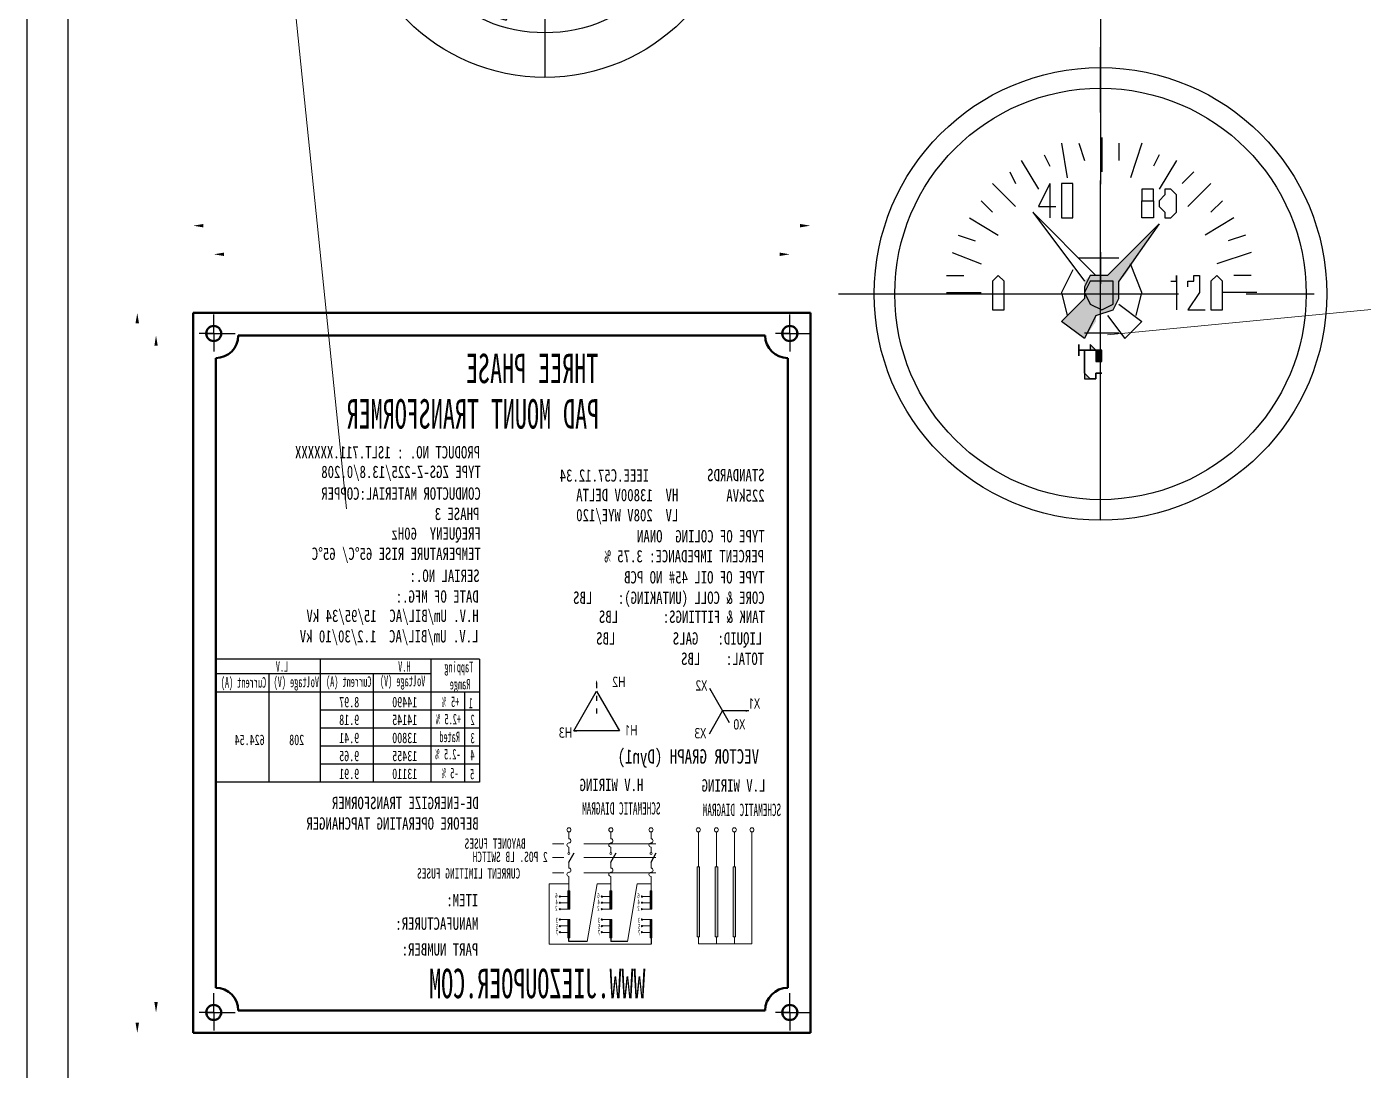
# Model space of a CAD drawing. Header units: millimetres. Extents: x 70841 to 133731, y -170061 to -164340.
# Drawn here: x 91343.1 to 91667.9, y -166064.6 to -165811 of the extents above; entities that cross this region are included whole.
import ezdxf
from ezdxf.enums import TextEntityAlignment as Align

# ---------------------------------------------------------------- set-up
doc = ezdxf.new("R2010")
doc.units = ezdxf.units.MM
doc.header["$LTSCALE"] = 13
for name, pattern in [('2 虚线', [5.75, 4.5, -1.25]), ('ACAD_ISO03W100', [1.18, 0.47, -0.71]), ('ACAD_ISO04W100', [30, 24, -3, 0, -3]), ('CENTER', [50.8, 31.75, -6.35, 6.35, -6.35]), ('CENTERX2', [101.6, 63.5, -12.7, 12.7, -12.7]), ('HIDDEN', [9.525, 6.35, -3.175])]:
    doc.linetypes.add(name, pattern=pattern)
doc.layers.get('0').update_dxf_attribs({"color": 1, "linetype": 'CENTER'})
for name, color, linetype in [('1', 4, 'Continuous'), ('2', 3, 'Continuous'), ('2细线层', 4, 'Continuous'), ('4', 2, 'HIDDEN'), ('HYJ1', 6, 'ACAD_ISO04W100'), ('HYJ3', 4, 'Continuous'), ('粗实线', 4, 'Continuous')]:
    doc.layers.add(name, color=color, linetype=linetype)
for name, color, linetype, lineweight in [('2-0.13', 3, 'Continuous', 13), ('标注、文本', 3, 'Continuous', 25), ('铁心', 3, 'Continuous', 0)]:
    doc.layers.add(name, color=color, linetype=linetype, lineweight=lineweight)
doc.styles.add('11', font='')
doc.styles.add('Note Text (ANSI)', font='arial.ttf')
doc.styles.get("Standard").update_dxf_attribs({"font": 'gbenor.shx', "bigfont": 'gbcbig.shx'})
doc.styles.add('宋体', font='', dxfattribs={"width": 0.6})
doc.styles.get('11').set_extended_font_data('FangSong_GB2312')
doc.styles.get('宋体').set_extended_font_data('Microsoft YaHei')
doc.dimstyles.new('1$0', dxfattribs={"dimtxt": 3.5, "dimasz": 2.5, "dimexe": 1.5, "dimexo": 0, "dimgap": 0.5, "dimtad": 1, "dimtoh": 1, "dimdec": 1, "dimtxsty": 'Standard', "dimcen": 2.5, "dimclrd": 3, "dimclre": 3, "dimclrt": 3, "dimadec": 1, "dimazin": 0, "dimtfac": 1, "dimtdec": 1, "dimtmove": 0, "dimatfit": 2, "dimfxl": 1.5, "dimarcsym": 0})

# ---------------------------------------------------------------- blocks, each defined once
blk = doc.blocks.new('fgffg')
blk.add_hatch(color=256).paths.add_polyline_path([(26283.31, -83546.9, -0.054749), (26292.71, -83543.48), (26285.61, -83523.98, 0.757864), (26285.61, -83651.96), (26292.71, -83632.46, -0.054749), (26283.31, -83629.04), (26277.93, -83643.83, -0.201943), (26245.7, -83608.66), (26260.9, -83604.58, -0.054749), (26258.31, -83594.93), (26243.11, -83599, -0.342707), (26277.93, -83532.12)])
for p, q in [((26292.71, -83543.48), (26285.61, -83523.98)), ((26283.31, -83546.9), (26277.93, -83532.12)), ((26258.31, -83594.93), (26243.11, -83599)), ((26260.9, -83604.58), (26245.7, -83608.66)), ((26283.31, -83629.04), (26277.93, -83643.83)), ((26292.71, -83632.46), (26285.61, -83651.96))]:
    blk.add_line(p, q)
for radius, start, end in [(66.46, 105.68564, 254.31436), (61.46, 114.66607, 190.33393), (45.8, 103.73251, 116.26749), (45.8, 188.73251, 201.26749), (61.46, 199.66607, 245.33393), (45.8, 243.73251, 256.26749)]:
    blk.add_arc((26303.58, -83587.97), radius, start, end)
blk = doc.blocks.new('A$C6F763E90')
at = {"layer": '1', "color": 1, "linetype": 'CENTERX2', "lineweight": -3, "ltscale": 0.1}
for p, q in [((90.55, 181.1), (90.55, 0)), ((48.82, 132.28), (60.44, 120.66)), ((132.28, 132.28), (120.66, 120.66)), ((0, 90.55), (181.1, 90.55)), ((48.82, 48.82), (60.44, 60.44)), ((132.28, 48.82), (120.66, 60.44))]:
    blk.add_line(p, q, dxfattribs=at)
blk.add_circle((90.55, 90.55), 50.8, dxfattribs=at)
at = {"layer": '2细线层'}
for centre, radius in [((90.55, 90.55), 90.55), ((90.55, 90.55), 69.85), ((54.63, 126.47), 6.5), ((126.47, 126.47), 6.5), ((90.55, 90.55), 21.1), ((54.63, 54.63), 6.5), ((126.47, 54.63), 6.5)]:
    blk.add_circle(centre, radius, dxfattribs=at)
blk.add_blockref('fgffg', (-26213.03, 83678.52), dxfattribs=at)
at = {"layer": '2细线层', "style": 'Note Text (ANSI)'}
for s, p in [('MAX', (64.32, 121.01)), ('+20%%DC', (46.49, 67.91)), ('MIN', (70.94, 50.41))]:
    blk.add_text(s, height=10, dxfattribs=at).set_placement(p)
blk = doc.blocks.new('*D1624')
at = {"layer": '2', "color": 3, "lineweight": -2, "transparency": 16777216}
for p, q in [((93109.46, -168716.53), (93120.11, -168716.53)), ((93118.61, -168878.54), (93118.61, -168719.03)), ((93107.76, -168881.04), (93120.11, -168881.04))]:
    blk.add_line(p, q, dxfattribs=at)
at = {"layer": '2', "color": 3, "transparency": 16777216}
for points in [[(93118.19, -168719.03), (93119.02, -168719.03), (93118.61, -168716.53)], [(93118.19, -168878.54), (93119.02, -168878.54), (93118.61, -168881.04)]]:
    blk.add_solid(points, dxfattribs=at)
at = {"layer": 'Defpoints', "color": 0, "transparency": 16777216}
for p in [(93109.46, -168716.53), (93118.61, -168716.53), (93107.76, -168881.04)]:
    blk.add_point(p, dxfattribs=at)
at = {"layer": '2', "color": 3, "transparency": 16777216, "insert": (93116.36, -168798.78), "char_height": 3.5, "attachment_point": 5, "rotation": 90}
blk.add_mtext('160', dxfattribs=at)
blk = doc.blocks.new('*D1625')
at = {"layer": '2', "color": 3, "lineweight": -2, "transparency": 16777216}
for p, q in [((93109.59, -168711.04), (93124.67, -168711.04)), ((93123.17, -168713.54), (93123.17, -168883.54)), ((93109.59, -168886.04), (93124.67, -168886.04))]:
    blk.add_line(p, q, dxfattribs=at)
at = {"layer": '2', "color": 3, "transparency": 16777216}
for points in [[(93122.75, -168713.54), (93123.59, -168713.54), (93123.17, -168711.04)], [(93122.75, -168883.54), (93123.59, -168883.54), (93123.17, -168886.04)]]:
    blk.add_solid(points, dxfattribs=at)
at = {"layer": 'Defpoints', "color": 0, "transparency": 16777216}
for p in [(93109.59, -168711.04), (93109.59, -168886.04), (93123.17, -168886.04)]:
    blk.add_point(p, dxfattribs=at)
at = {"layer": '2', "color": 3, "transparency": 16777216, "insert": (93120.92, -168798.54), "char_height": 3.5, "attachment_point": 5, "rotation": 90}
blk.add_mtext('175', dxfattribs=at)
blk = doc.blocks.new('*D1626')
at = {"layer": '2', "color": 3, "lineweight": -2, "transparency": 16777216}
for p, q in [((92964.59, -168711.4), (92964.59, -168695.29)), ((92967.09, -168696.79), (93102.09, -168696.79)), ((93104.59, -168711.4), (93104.59, -168695.29))]:
    blk.add_line(p, q, dxfattribs=at)
at = {"layer": '2', "color": 3, "transparency": 16777216}
for points in [[(92967.09, -168696.38), (92967.09, -168697.21), (92964.59, -168696.79)], [(93102.09, -168696.38), (93102.09, -168697.21), (93104.59, -168696.79)]]:
    blk.add_solid(points, dxfattribs=at)
at = {"layer": 'Defpoints', "color": 0, "transparency": 16777216}
for p in [(93104.59, -168696.79), (92964.59, -168711.4), (93104.59, -168711.4)]:
    blk.add_point(p, dxfattribs=at)
at = {"layer": '2', "color": 3, "transparency": 16777216, "insert": (93034.59, -168694.54), "char_height": 3.5, "attachment_point": 5}
blk.add_mtext('140', dxfattribs=at)
blk = doc.blocks.new('*D1627')
at = {"layer": '2', "color": 3, "lineweight": -2, "transparency": 16777216}
for p, q in [((92959.6, -168711.04), (92959.6, -168688.34)), ((93109.59, -168711.04), (93109.59, -168688.34)), ((92962.1, -168689.84), (93107.09, -168689.84))]:
    blk.add_line(p, q, dxfattribs=at)
at = {"layer": '2', "color": 3, "transparency": 16777216}
for points in [[(92962.1, -168689.42), (92962.1, -168690.25), (92959.6, -168689.84)], [(93107.09, -168689.42), (93107.09, -168690.25), (93109.59, -168689.84)]]:
    blk.add_solid(points, dxfattribs=at)
at = {"layer": 'Defpoints', "color": 0, "transparency": 16777216}
for p in [(93109.59, -168689.84), (92959.6, -168711.04), (93109.59, -168711.04)]:
    blk.add_point(p, dxfattribs=at)
at = {"layer": '2', "color": 3, "transparency": 16777216, "insert": (93034.59, -168687.59), "char_height": 3.5, "attachment_point": 5}
blk.add_mtext('150', dxfattribs=at)
blk = doc.blocks.new('12566545')
at = {"layer": '铁心'}
h = blk.add_hatch(color=256, dxfattribs=at)
h.dxf.hatch_style = 1
h.paths.add_polyline_path([(92977.75, -168845.65), (92978.37, -168845.65), (92978.37, -168862.64), (92977.75, -168862.64)])
h = blk.add_hatch(color=256, dxfattribs=at)
h.dxf.hatch_style = 1
h.paths.add_polyline_path([(92982.11, -168845.65), (92982.73, -168845.65), (92982.73, -168862.64), (92982.11, -168862.64)])
h = blk.add_hatch(color=256, dxfattribs=at)
h.dxf.hatch_style = 1
h.paths.add_polyline_path([(92986.5, -168845.65), (92987.12, -168845.65), (92987.12, -168862.64), (92986.5, -168862.64)])
h = blk.add_hatch(color=256, dxfattribs=at)
h.dxf.hatch_style = 1
h.paths.add_polyline_path([(92998.55, -168851.51), (92998.08, -168851.51), (92998.55, -168855.98)])
h.paths.add_polyline_path([(92998.08, -168851.51), (92998.55, -168855.98), (92998.08, -168855.98)])
h = blk.add_hatch(color=256, dxfattribs=at)
h.dxf.hatch_style = 1
h.paths.add_polyline_path([(92998.43, -168851.51), (92998.19, -168851.51), (92998.43, -168855.98)])
h.paths.add_polyline_path([(92998.19, -168851.51), (92998.43, -168855.98), (92998.19, -168855.98)])
h = blk.add_hatch(color=256, dxfattribs=at)
h.dxf.hatch_style = 1
h.paths.add_polyline_path([(93008.31, -168851.51), (93007.83, -168851.51), (93008.31, -168855.98)])
h.paths.add_polyline_path([(93007.83, -168851.51), (93008.31, -168855.98), (93007.83, -168855.98)])
h = blk.add_hatch(color=256, dxfattribs=at)
h.dxf.hatch_style = 1
h.paths.add_polyline_path([(93008.19, -168851.51), (93007.95, -168851.51), (93008.19, -168855.98)])
h.paths.add_polyline_path([(93007.95, -168851.51), (93008.19, -168855.98), (93007.95, -168855.98)])
h = blk.add_hatch(color=256, dxfattribs=at)
h.dxf.hatch_style = 1
h.paths.add_polyline_path([(93018.51, -168851.51), (93018.03, -168851.51), (93018.51, -168855.98)])
h.paths.add_polyline_path([(93018.03, -168851.51), (93018.51, -168855.98), (93018.03, -168855.98)])
h = blk.add_hatch(color=256, dxfattribs=at)
h.dxf.hatch_style = 1
h.paths.add_polyline_path([(93018.39, -168851.51), (93018.15, -168851.51), (93018.39, -168855.98)])
h.paths.add_polyline_path([(93018.15, -168851.51), (93018.39, -168855.98), (93018.15, -168855.98)])
h = blk.add_hatch(color=256, dxfattribs=at)
h.dxf.hatch_style = 1
h.paths.add_polyline_path([(92998.55, -168858.47), (92998.08, -168858.47), (92998.55, -168862.93)])
h.paths.add_polyline_path([(92998.08, -168858.47), (92998.55, -168862.93), (92998.08, -168862.93)])
h = blk.add_hatch(color=256, dxfattribs=at)
h.dxf.hatch_style = 1
h.paths.add_polyline_path([(92998.43, -168858.47), (92998.19, -168858.47), (92998.43, -168862.93)])
h.paths.add_polyline_path([(92998.19, -168858.47), (92998.43, -168862.93), (92998.19, -168862.93)])
h = blk.add_hatch(color=256, dxfattribs=at)
h.dxf.hatch_style = 1
h.paths.add_polyline_path([(93008.31, -168858.47), (93007.83, -168858.47), (93008.31, -168862.93)])
h.paths.add_polyline_path([(93007.83, -168858.47), (93008.31, -168862.93), (93007.83, -168862.93)])
h = blk.add_hatch(color=256, dxfattribs=at)
h.dxf.hatch_style = 1
h.paths.add_polyline_path([(93008.19, -168858.47), (93007.95, -168858.47), (93008.19, -168862.93)])
h.paths.add_polyline_path([(93007.95, -168858.47), (93008.19, -168862.93), (93007.95, -168862.93)])
h = blk.add_hatch(color=256, dxfattribs=at)
h.dxf.hatch_style = 1
h.paths.add_polyline_path([(93018.51, -168858.47), (93018.03, -168858.47), (93018.51, -168862.93)])
h.paths.add_polyline_path([(93018.03, -168858.47), (93018.51, -168862.93), (93018.03, -168862.93)])
h = blk.add_hatch(color=256, dxfattribs=at)
h.dxf.hatch_style = 1
h.paths.add_polyline_path([(93018.39, -168858.47), (93018.15, -168858.47), (93018.39, -168862.93)])
h.paths.add_polyline_path([(93018.15, -168858.47), (93018.39, -168862.93), (93018.15, -168862.93)])
at = {"layer": '2'}
for points in [[(92984.14, -168802.21), (92979.33, -168810.56)], [(92974.51, -168807.78), (92980.93, -168807.78)], [(92984.14, -168813.34), (92980.93, -168807.78)]]:
    blk.add_lwpolyline(points, dxfattribs=at)
for points in [[(92984.14, -168802.21, 0, 0.385, 0), (92983.76, -168802.88, 0.385, 0.385, 0)], [(93011.54, -168800.26, 0, 0.385, 0), (93011.54, -168801.03, 0.385, 0.385, 0)], [(93011.54, -168803, 0, 0.385, 0), (93011.93, -168803.66, 0.385, 0.385, 0)], [(92974.51, -168807.78, 0, 0.385, 0), (92975.28, -168807.78, 0.385, 0.385, 0)], [(93005.98, -168812.63, 0, 0.385, 0), (93006.37, -168811.96, 0.385, 0.385, 0)], [(92984.14, -168813.34, 0, 0.385, 0), (92983.76, -168812.67, 0.385, 0.385, 0)]]:
    blk.add_lwpolyline(points, format="xyseb", dxfattribs=at)
at = {"layer": '2', "linetype": 'ACAD_ISO03W100', "ltscale": 0.2}
blk.add_lwpolyline([(93011.54, -168801.03), (93011.54, -168809.42)], dxfattribs=at)
at = {"layer": '2'}
blk.add_lwpolyline([(93011.54, -168803), (93005.98, -168812.63), (93017.1, -168812.63)], close=True, dxfattribs=at)
at = {"layer": '2', "linetype": 'Continuous'}
blk.add_lwpolyline([(93017.1, -168812.63), (93016.33, -168812.63)], dxfattribs=at)
at = {"layer": '2-0.13'}
for p, q in [((93080.41, -168798.73), (93093.03, -168798.73)), ((92973.8, -168837.16), (92973.8, -168864.34)), ((92973.8, -168864.34), (92986.81, -168864.34))]:
    blk.add_line(p, q, dxfattribs=at)
for centre, radius in [((92973.8, -168836.66), 0.499), ((92978.06, -168836.66), 0.499), ((92982.42, -168836.66), 0.499), ((92986.81, -168836.66), 0.499), ((92998.31, -168836.66), 0.499), ((93008.07, -168836.66), 0.499), ((93018.27, -168836.66), 0.499), ((92998.31, -168842.39), 0.249), ((93008.07, -168842.39), 0.249), ((93018.27, -168842.39), 0.249)]:
    blk.add_circle(centre, radius, dxfattribs=at)
for centre, start, end in [((92998.31, -168839.34), 90, 270), ((92998.31, -168840.34), 270, 90), ((93008.07, -168839.34), 90, 270), ((93008.07, -168840.34), 270, 90), ((93018.27, -168839.34), 90, 270), ((93018.27, -168840.34), 270, 90), ((92998.31, -168846.48), 90, 270), ((92998.31, -168847.48), 270, 90), ((93008.07, -168846.48), 90, 270), ((93008.07, -168847.48), 270, 90), ((93018.27, -168846.48), 90, 270), ((93018.27, -168847.48), 270, 90)]:
    blk.add_arc(centre, 0.499, start, end, dxfattribs=at)
at = {"layer": 'HYJ1', "color": 1, "linetype": 'CENTERX2'}
for p, q in [((92964.59, -168716.04), (92964.59, -168711.4)), ((93104.59, -168716.04), (93104.59, -168711.4)), ((92964.59, -168716.04), (92959.35, -168716.04)), ((92966.42, -168716.04), (92964.59, -168716.04)), ((92964.59, -168716.04), (92968.09, -168716.04)), ((92964.59, -168716.04), (92964.59, -168720.44)), ((92964.59, -168716.04), (92964.59, -168717.87)), ((93104.59, -168716.04), (93099.35, -168716.04)), ((93106.42, -168716.04), (93104.59, -168716.04)), ((93104.59, -168716.04), (93108.09, -168716.04)), ((93104.59, -168716.04), (93104.59, -168720.44)), ((93104.59, -168716.04), (93104.59, -168717.87)), ((92964.59, -168881.04), (92964.59, -168876.4)), ((93104.59, -168881.04), (93104.59, -168876.4)), ((92964.59, -168881.04), (92959.35, -168881.04)), ((92966.42, -168881.04), (92964.59, -168881.04)), ((92964.59, -168881.04), (92968.09, -168881.04)), ((92964.59, -168881.04), (92964.59, -168885.44)), ((92964.59, -168881.04), (92964.59, -168882.87)), ((93104.59, -168881.04), (93099.35, -168881.04)), ((93106.42, -168881.04), (93104.59, -168881.04)), ((93104.59, -168881.04), (93108.09, -168881.04)), ((93104.59, -168881.04), (93104.59, -168885.44)), ((93104.59, -168881.04), (93104.59, -168882.87))]:
    blk.add_line(p, q, dxfattribs=at)
at = {"layer": 'HYJ3', "linetype": 'ByBlock', "lineweight": 50}
for p, q in [((93109.59, -168711.04), (92959.6, -168711.04)), ((92959.6, -168711.04), (92959.6, -168886.04)), ((93109.59, -168886.04), (93109.59, -168711.04)), ((93098.62, -168716.53), (92970.57, -168716.53)), ((92965.08, -168722.02), (92965.08, -168875.07)), ((93104.1, -168875.07), (93104.1, -168722.02)), ((92970.57, -168880.55), (93098.62, -168880.55)), ((93109.59, -168886.04), (92959.6, -168886.04))]:
    blk.add_line(p, q, dxfattribs=at)
for centre in [(92964.59, -168716.04), (93104.59, -168716.04), (92964.59, -168881.04), (93104.59, -168881.04)]:
    blk.add_circle(centre, 1.83, dxfattribs=at)
for centre, start, end in [((92965.08, -168716.53), 270, 0), ((93104.1, -168716.53), 180, 270), ((92965.08, -168880.55), 0, 90), ((93104.1, -168880.55), 90, 180)]:
    blk.add_arc(centre, 5.49, start, end, dxfattribs=at)
at = {"layer": '标注、文本', "color": 0}
for p, q in [((93040.02, -168795.22), (93040.02, -168825.11)), ((93040.02, -168795.22), (93040.02, -168825.11)), ((93040.02, -168795.22), (93104.1, -168795.22)), ((93051.81, -168795.22), (93051.81, -168825.11)), ((93078.69, -168795.22), (93078.69, -168825.11)), ((93104.1, -168795.22), (93104.1, -168829.49)), ((93051.81, -168798.73), (93075.42, -168798.73)), ((93065.86, -168798.73), (93065.86, -168825.11)), ((93069.81, -168798.73), (93104.1, -168798.73)), ((93091.18, -168798.73), (93091.18, -168825.11)), ((93040.02, -168803.21), (93104.1, -168803.21)), ((93043.64, -168803.21), (93043.64, -168825.11)), ((93040.02, -168807.59), (93078.69, -168807.59)), ((93040.02, -168811.97), (93078.69, -168811.97)), ((93040.02, -168816.35), (93078.69, -168816.35)), ((93040.02, -168820.73), (93078.69, -168820.73)), ((93040.02, -168825.11), (93104.1, -168825.11))]:
    blk.add_line(p, q, dxfattribs=at)
at = {"layer": '标注、文本', "color": 2, "linetype": '2 虚线', "lineweight": 9, "ltscale": 0.3}
for p, q in [((92997.12, -168840.1), (93022.25, -168840.1)), ((92997.12, -168843.39), (93022.25, -168843.39)), ((92997.12, -168847.14), (93022.25, -168847.14))]:
    blk.add_line(p, q, dxfattribs=at)
at = {"layer": '标注、文本'}
for p, q in [((92998.31, -168844.56), (92997.06, -168842.28)), ((93008.07, -168844.56), (93006.81, -168842.28)), ((93018.27, -168844.56), (93017.02, -168842.28)), ((92998.31, -168862.93), (92998.31, -168864.47)), ((93004.07, -168863.8), (93008.07, -168863.8)), ((93008.07, -168862.95), (93008.07, -168863.8)), ((93013.83, -168863.8), (93018.27, -168863.8)), ((93018.27, -168863.8), (93018.27, -168862.93))]:
    blk.add_line(p, q, dxfattribs=at)
at = {"layer": '铁心'}
for p, q in [((92978.06, -168837.16), (92978.06, -168845.65)), ((92982.42, -168837.16), (92982.42, -168845.65)), ((92986.81, -168837.16), (92986.81, -168845.65)), ((93001.65, -168849.81), (92998.31, -168849.81)), ((93004.07, -168863.8), (93001.65, -168849.81)), ((93011.41, -168849.81), (93008.06, -168849.81)), ((93013.83, -168863.8), (93011.41, -168849.81)), ((93018.27, -168849.81), (93023.07, -168849.81)), ((93023.07, -168849.81), (93023.07, -168864.47)), ((92978.06, -168864.34), (92978.06, -168862.64)), ((92982.42, -168864.34), (92982.42, -168862.64)), ((92986.81, -168864.34), (92986.81, -168862.64)), ((93008.07, -168863.8), (93004.07, -168863.8)), ((93018.27, -168863.8), (93013.83, -168863.8))]:
    blk.add_line(p, q, dxfattribs=at)
for points in [[(92998.31, -168838.85), (92998.31, -168837.16)], [(93008.07, -168838.85), (93008.07, -168837.16)], [(93018.27, -168838.85), (93018.27, -168837.16)], [(92998.31, -168842.14), (92998.31, -168840.84)], [(93008.07, -168842.14), (93008.07, -168840.84)], [(93018.27, -168842.14), (93018.27, -168840.84)], [(92998.31, -168845.98), (92998.31, -168844.56)], [(93008.07, -168845.98), (93008.07, -168844.56)], [(93018.27, -168845.98), (93018.27, -168844.56)], [(92998.31, -168851.51), (92998.31, -168847.98)], [(93008.07, -168851.51), (93008.07, -168847.98)], [(93018.27, -168851.51), (93018.27, -168847.98)], [(92998.55, -168851.51), (92998.08, -168851.51), (92998.55, -168855.98), (92998.55, -168851.51)], [(92998.43, -168851.51), (92998.19, -168851.51), (92998.43, -168855.98), (92998.43, -168851.51)], [(92998.31, -168851.51), (92998.31, -168855.98)], [(92998.31, -168852.87), (93000.35, -168852.87)], [(92998.31, -168854.41), (93000.35, -168854.41)], [(93008.31, -168851.51), (93007.83, -168851.51), (93008.31, -168855.98), (93008.31, -168851.51)], [(93008.19, -168851.51), (93007.95, -168851.51), (93008.19, -168855.98), (93008.19, -168851.51)], [(93008.07, -168851.51), (93008.07, -168855.98)], [(93008.07, -168852.87), (93010.11, -168852.87)], [(93008.07, -168854.41), (93010.11, -168854.41)], [(93018.51, -168851.51), (93018.03, -168851.51), (93018.51, -168855.98), (93018.51, -168851.51)], [(93018.39, -168851.51), (93018.15, -168851.51), (93018.39, -168855.98), (93018.39, -168851.51)], [(93018.27, -168851.51), (93018.27, -168855.98)], [(93018.27, -168852.87), (93020.34, -168852.87)], [(93018.27, -168854.41), (93020.34, -168854.41)], [(92998.31, -168855.98), (93000.35, -168855.98)], [(93008.07, -168855.98), (93010.11, -168855.98)], [(93018.27, -168855.98), (93020.34, -168855.98)], [(92998.55, -168858.47), (92998.08, -168858.47), (92998.55, -168862.93), (92998.55, -168858.47)], [(92998.43, -168858.47), (92998.19, -168858.47), (92998.43, -168862.93), (92998.43, -168858.47)], [(92998.31, -168862.93), (92998.31, -168858.47)], [(92998.31, -168858.47), (93000.35, -168858.47)], [(92998.31, -168860.03), (93000.35, -168860.03)], [(93008.31, -168858.47), (93007.83, -168858.47), (93008.31, -168862.93), (93008.31, -168858.47)], [(93008.19, -168858.47), (93007.95, -168858.47), (93008.19, -168862.93), (93008.19, -168858.47)], [(93008.07, -168862.93), (93008.07, -168858.47)], [(93008.07, -168858.47), (93010.11, -168858.47)], [(93008.07, -168860.03), (93010.11, -168860.03)], [(93018.51, -168858.47), (93018.03, -168858.47), (93018.51, -168862.93), (93018.51, -168858.47)], [(93018.39, -168858.47), (93018.15, -168858.47), (93018.39, -168862.93), (93018.39, -168858.47)], [(93018.27, -168862.93), (93018.27, -168858.47)], [(93018.27, -168858.47), (93020.34, -168858.47)], [(93018.27, -168860.03), (93020.34, -168860.03)], [(92998.31, -168861.58), (93000.35, -168861.58)], [(93008.07, -168861.58), (93010.11, -168861.58)], [(93018.27, -168861.58), (93020.34, -168861.58)], [(93023.07, -168864.47), (93023.07, -168864.47), (92998.31, -168864.47)]]:
    blk.add_lwpolyline(points, dxfattribs=at)
for points in [[(92978.37, -168862.64), (92977.75, -168862.64), (92977.75, -168845.65), (92978.37, -168845.65)], [(92982.73, -168862.64), (92982.11, -168862.64), (92982.11, -168845.65), (92982.73, -168845.65)], [(92987.12, -168862.64), (92986.5, -168862.64), (92986.5, -168845.65), (92987.12, -168845.65)], [(92998.08, -168851.51), (92998.55, -168855.98), (92998.08, -168855.98), (92998.08, -168851.51)], [(92998.19, -168851.51), (92998.43, -168855.98), (92998.19, -168855.98), (92998.19, -168851.51)], [(93007.83, -168851.51), (93008.31, -168855.98), (93007.83, -168855.98), (93007.83, -168851.51)], [(93007.95, -168851.51), (93008.19, -168855.98), (93007.95, -168855.98), (93007.95, -168851.51)], [(93018.03, -168851.51), (93018.51, -168855.98), (93018.03, -168855.98), (93018.03, -168851.51)], [(93018.15, -168851.51), (93018.39, -168855.98), (93018.15, -168855.98), (93018.15, -168851.51)], [(92998.08, -168858.47), (92998.55, -168862.93), (92998.08, -168862.93), (92998.08, -168858.47)], [(92998.19, -168858.47), (92998.43, -168862.93), (92998.19, -168862.93), (92998.19, -168858.47)], [(93007.83, -168858.47), (93008.31, -168862.93), (93007.83, -168862.93), (93007.83, -168858.47)], [(93007.95, -168858.47), (93008.19, -168862.93), (93007.95, -168862.93), (93007.95, -168858.47)], [(93018.03, -168858.47), (93018.51, -168862.93), (93018.03, -168862.93), (93018.03, -168858.47)], [(93018.15, -168858.47), (93018.39, -168862.93), (93018.15, -168862.93), (93018.15, -168858.47)]]:
    blk.add_lwpolyline(points, close=True, dxfattribs=at)
for centre in [(93000.51, -168852.88), (93000.51, -168854.37), (93010.24, -168852.88), (93010.24, -168854.37), (93020.47, -168852.88), (93020.47, -168854.37), (93000.51, -168855.94), (93010.24, -168855.94), (93020.47, -168855.94), (93000.51, -168858.48), (93000.51, -168860.05), (93010.24, -168858.48), (93010.24, -168860.05), (93020.47, -168858.48), (93020.47, -168860.05), (93000.51, -168861.54), (93010.24, -168861.54), (93020.47, -168861.54)]:
    blk.add_circle(centre, 0.154, dxfattribs=at)
at = {"layer": '2', "style": '宋体', "width": 0.76}
for s, p in [('X2', (92984.66, -168802.83)), ('H2', (93004.48, -168801.96)), ('X1', (92971.83, -168807.19)), ('X0', (92975.43, -168812.28)), ('X3', (92984.91, -168814.43)), ('H1', (93001.55, -168813.72)), ('H3', (93017.47, -168814.28))]:
    blk.add_text(s, height=2.5, dxfattribs=at).set_placement(p)
at = {"layer": '2-0.13', "style": '11'}
for s, height, width, p in [('PRODUCT NO. : 1SLT.711.XXXXXX', 3, 0.76, (93039.86, -168746.4)), ('STANDARDS', 3, 0.76, (92970.7, -168751.94)), ('IEEE.C57.12.34', 3, 0.76, (92998.8, -168752.03)), ('TYPE ZGS-Z-225/13.8/0.208', 3, 0.76, (93039.68, -168751.15)), ('CONDUCTOR MATERIAL:COPPER', 3, 0.76, (93039.68, -168756.44)), ('225kVA', 3, 0.76, (92970.71, -168756.9)), ('HV  13800V DELTA', 3, 0.76, (92991.69, -168756.79)), ('LV  208V WYE/120', 3, 0.76, (92991.69, -168761.67)), ('PHASE 3', 3, 0.76, (93040.04, -168761.37)), ('FREQUENY  60Hz', 3, 0.76, (93039.68, -168766.15)), ('TYPE OF COLING  ONAN', 3, 0.76, (92970.7, -168766.81)), ('PERCENT IMPEDANCE: 3.75 %%%', 3, 0.76, (92970.86, -168771.65)), ('TEMPERATURE RISE 65°C/ 65°C', 3, 0.76, (93039.68, -168771.06)), ('TYPE OF OIL 45# NO PCB', 3, 0.76, (92970.73, -168776.79)), ('SERIAL NO.:', 3, 0.76, (93039.93, -168776.41)), ('CORE & COLL (UNTAKING):    LBS', 3, 0.76, (92970.7, -168781.75)), ('DATE OF MFG.:', 3, 0.76, (93040.19, -168781.45)), ('H.V. Um/BIL/AC  15/95/34 kV', 3, 0.76, (93040.18, -168786.14)), ('TANK & FITTINGS:       LBS', 3, 0.76, (92970.63, -168786.37)), ('LIQUID:   GALS         LBS', 3, 0.76, (92971.3, -168791.65)), ('L.V. Um/BIL/AC  1.2/30/10 kV', 3, 0.76, (93040.25, -168791.12)), ('TOTAL:    LBS', 3, 0.76, (92970.82, -168796.59)), ('Tapping ', 2.556, 0.55, (93041.5, -168798.35)), ('H.V', 2.556, 0.55, (93056.76, -168798.24)), ('L.V', 2.556, 0.55, (93086.49, -168798.24)), ('Voltage (V)', 2.5558, 0.55, (93053.16, -168801.76)), ('Current (A)', 2.5558, 0.55, (93066.26, -168801.91)), ('Voltage (V)', 2.5558, 0.55, (93079, -168801.99)), ('Range', 2.556, 0.55, (93042.21, -168802.53)), ('Current (A)', 2.5558, 0.55, (93091.83, -168802.11)), ('1      ', 2.556, 0.55, (93041.6, -168807.1)), ('+5', 2.556, 0.55, (93044.9, -168806.81)), ('%', 2.56, 0.55, (93048.17, -168806.81)), ('14490', 2.556, 0.7, (93055.13, -168806.89)), ('8.97', 2.556, 0.7, (93069.23, -168806.89)), ('2   ', 2.556, 0.55, (93041.18, -168811.18)), ('+2.5', 2.556, 0.55, (93044.49, -168811.02)), ('%', 2.56, 0.55, (93049.59, -168811.02)), ('14145', 2.556, 0.7, (93055.13, -168811.19)), ('9.18', 2.556, 0.7, (93069.23, -168811.19)), ('3', 2.56, 0.55, (93041.17, -168815.63)), ('Rated', 2.556, 0.55, (93044.73, -168815.34)), ('13800', 2.556, 0.7, (93055.13, -168815.59)), ('9.41', 2.556, 0.7, (93069.23, -168815.59)), ('208', 2.556, 0.7, (93082.6, -168816.06)), ('624.54', 2.556, 0.7, (93092.21, -168816.06)), ('VECTOR GRAPH (Dyn1)', 3.5, 0.76, (92972.05, -168820.57)), ('4', 2.56, 0.55, (93041.18, -168819.75)), ('-2.5', 2.556, 0.55, (93044.6, -168819.54)), ('%', 2.56, 0.55, (93049.74, -168819.54)), ('13455', 2.556, 0.7, (93055.13, -168819.97)), ('9.65', 2.556, 0.7, (93069.23, -168819.97)), ('5', 2.56, 0.55, (93041.28, -168824.39)), ('-5', 2.556, 0.55, (93045.11, -168824.12)), ('%', 2.56, 0.55, (93048.17, -168824.12)), ('13110', 2.556, 0.7, (93055.13, -168824.32)), ('9.91', 2.556, 0.7, (93069.23, -168824.32)), ('L.V WIRING ', 3, 0.76, (92970.51, -168827.37)), ('H.V WIRING ', 3, 0.76, (93000.17, -168827.24)), ('SCHEMATIC DIAGRAM ', 3, 0.55, (92966.68, -168833.31)), ('SCHEMATIC DIAGRAM ', 3, 0.55, (92995.99, -168832.95)), ('DE-ENERGIZE TRANSFORMER', 3, 0.76, (93040.19, -168831.64)), ('BEFORE OPERATING TAPCHANGER', 3, 0.76, (93040.19, -168836.62)), ('2 POS. LB SWITCH', 2.5, 0.67, (93023.44, -168844.48)), ('ITEM:', 3, 0.76, (93040.3, -168855.22)), ('MANUFACTURER:', 3, 0.76, (93040.3, -168860.96)), ('PART NUMBER:', 3, 0.76, (93040.3, -168867.21))]:
    blk.add_text(s, height=height, dxfattribs=dict(at, width=width)).set_placement(p)
at = {"layer": '2-0.13', "style": '11', "width": 0.67}
for s, p in [('BAYONET FUSES', (93043.61, -168841.26)), ('CURRENT LIMITING FUSES', (93055.16, -168848.5))]:
    blk.add_text(s, height=2.5, dxfattribs=at).set_placement(p, align=Align.RIGHT)
at = {"layer": '4', "color": 4, "style": '11', "width": 0.6}
for s, p in [('THREE PHASE ', (93011.14, -168728.11)), (' PAD MOUNT TRANSFORMER', (93008.01, -168739.15)), ('WWW.JIEZOUPOER.COM', (92999.66, -168877.58))]:
    blk.add_text(s, height=7.1563, dxfattribs=at).set_placement(p)
at = {"layer": '铁心', "style": '11', "width": 0.55}
for s, p in [('4', (93001.03, -168854.86)), ('6', (93001.08, -168853.28)), ('4', (93010.76, -168854.86)), ('6', (93010.81, -168853.28)), ('4', (93020.99, -168854.86)), ('6', (93021.04, -168853.28)), ('2', (93001.09, -168856.35)), ('2', (93010.83, -168856.35)), ('2', (93021.05, -168856.35)), ('5', (93000.91, -168860.84)), ('3', (93000.96, -168859.26)), ('5', (93010.64, -168860.84)), ('3', (93010.69, -168859.26)), ('5', (93020.87, -168860.84)), ('3', (93020.92, -168859.26)), ('7', (93000.93, -168862.32)), ('7', (93010.67, -168862.32)), ('7', (93020.89, -168862.32))]:
    blk.add_text(s, height=1.25, dxfattribs=at).set_placement(p)
at = {"layer": '2'}
for base, p1, p2, picture, middle in [((93109.59, -168689.84), (92959.6, -168711.04), (93109.59, -168711.04), '*D1627', (93034.59, -168687.59)), ((93104.59, -168696.79), (92964.59, -168711.4), (93104.59, -168711.4), '*D1626', (93034.59, -168694.54))]:
    dim = blk.add_linear_dim(base=base, p1=p1, p2=p2, dimstyle='1$0', dxfattribs=at)
    dim.commit()
    dim.dimension.update_dxf_attribs({"geometry": picture, "text_midpoint": middle})
for base, p1, p2, text, picture, middle in [((93123.17, -168886.04), (93109.59, -168711.04), (93109.59, -168886.04), '175', '*D1625', (93120.92, -168798.54)), ((93118.61, -168716.53), (93107.76, -168881.04), (93109.46, -168716.53), '160', '*D1624', (93116.36, -168798.78))]:
    dim = blk.add_linear_dim(base=base, p1=p1, p2=p2, angle=90, text=text, dimstyle='1$0', dxfattribs=at)
    dim.commit()
    dim.dimension.update_dxf_attribs({"geometry": picture, "text_midpoint": middle})

msp = doc.modelspace()

# ---------------------------------------------------------------- hatches: boundary and pattern name
at = {"layer": '粗实线', "lineweight": 30}
h = msp.add_hatch(color=256, dxfattribs=at)
h.dxf.hatch_style = 2
h.paths.add_polyline_path([(91618.281, -165858.824), (91605.708, -165871.397), (91609.899, -165871.397)])
h = msp.add_hatch(color=256, dxfattribs=at)
h.dxf.hatch_style = 2
h.paths.add_polyline_path([(91601.517, -165871.397), (91600.12, -165872.794), (91608.502, -165872.794)])
h = msp.add_hatch(color=256, dxfattribs=at)
h.dxf.hatch_style = 2
h.paths.add_polyline_path([(91601.517, -165871.397), (91609.899, -165871.397), (91608.502, -165872.794)])
h = msp.add_hatch(color=256, dxfattribs=at)
h.dxf.hatch_style = 2
h.paths.add_polyline_path([(91600.12, -165872.794), (91600.12, -165874.191), (91608.502, -165874.191)])
h = msp.add_hatch(color=256, dxfattribs=at)
h.dxf.hatch_style = 2
h.paths.add_polyline_path([(91600.12, -165872.794), (91608.502, -165872.794), (91608.502, -165874.191)])
h = msp.add_hatch(color=256, dxfattribs=at)
h.dxf.hatch_style = 2
h.paths.add_polyline_path([(91600.12, -165874.191), (91600.12, -165876.985), (91608.502, -165876.985)])
h = msp.add_hatch(color=256, dxfattribs=at)
h.dxf.hatch_style = 2
h.paths.add_polyline_path([(91600.12, -165874.191), (91608.502, -165874.191), (91608.502, -165876.985)])
h = msp.add_hatch(color=256, dxfattribs=at)
h.dxf.hatch_style = 2
h.paths.add_polyline_path([(91600.12, -165876.985), (91597.326, -165879.779), (91607.105, -165879.779)])
h = msp.add_hatch(color=256, dxfattribs=at)
h.dxf.hatch_style = 2
h.paths.add_polyline_path([(91600.12, -165876.985), (91608.502, -165876.985), (91607.105, -165879.779)])
h = msp.add_hatch(color=256, dxfattribs=at)
h.dxf.hatch_style = 2
h.paths.add_polyline_path([(91595.929, -165881.176), (91594.532, -165882.573), (91602.914, -165882.573)])
h = msp.add_hatch(color=256, dxfattribs=at)
h.dxf.hatch_style = 2
h.paths.add_polyline_path([(91597.326, -165879.779), (91595.929, -165881.176), (91602.914, -165881.176)])
h = msp.add_hatch(color=256, dxfattribs=at)
h.dxf.hatch_style = 2
h.paths.add_polyline_path([(91595.929, -165881.176), (91602.914, -165881.176), (91602.914, -165882.573)])
h = msp.add_hatch(color=256, dxfattribs=at)
h.dxf.hatch_style = 2
h.paths.add_polyline_path([(91597.326, -165879.779), (91607.105, -165879.779), (91602.914, -165881.176)])
h = msp.add_hatch(color=256, dxfattribs=at)
h.dxf.hatch_style = 2
h.paths.add_polyline_path([(91594.532, -165882.573), (91602.914, -165882.573), (91600.12, -165886.764)])
h = msp.add_hatch(color=256, dxfattribs=at)
h.dxf.hatch_style = 2
h.paths.add_polyline_path([(91601.517, -165888.161), (91601.517, -165889.558), (91600.12, -165889.558), (91600.12, -165890.955), (91600.12, -165892.352), (91600.12, -165893.749), (91600.12, -165895.146), (91600.12, -165896.543), (91601.517, -165896.543), (91602.914, -165896.543), (91601.517, -165896.543), (91600.12, -165895.146), (91600.12, -165893.749), (91600.12, -165892.352), (91600.12, -165890.955), (91600.12, -165889.558), (91601.517, -165889.558), (91602.914, -165889.558)])
h = msp.add_hatch(color=256, dxfattribs=at)
h.dxf.hatch_style = 2
h.paths.add_polyline_path([(91598.723, -165889.558), (91598.723, -165890.955), (91598.723, -165889.558), (91600.12, -165889.558)])
h = msp.add_hatch(color=256, dxfattribs=at)
h.dxf.hatch_style = 2
h.paths.add_polyline_path([(91604.311, -165889.558), (91602.914, -165889.558), (91602.914, -165890.955), (91602.914, -165892.352), (91604.311, -165892.352)])
h = msp.add_hatch(color=256, dxfattribs=at)
h.dxf.hatch_style = 2
h.paths.add_polyline_path([(91604.311, -165895.146), (91602.914, -165895.146), (91602.914, -165896.543), (91601.517, -165896.543), (91602.914, -165896.543), (91602.914, -165895.146)])

# ---------------------------------------------------------------- linework, layer by layer
at = {"layer": '1', "color": 1, "linetype": 'CENTERX2', "lineweight": -3, "ltscale": 0.1}
for p, q in [((91604.015, -165634.614), (91604.015, -165873.405)), ((91604.015, -165930.895), (91604.015, -165815.915)), ((91540.379, -165875.905), (91662.022, -165875.905))]:
    msp.add_line(p, q, dxfattribs=at)
at = {"layer": '标注、文本'}
for p, q in [((91343.063, -165492.763), (91343.063, -167020.79)), ((91353.063, -165492.763), (91353.063, -167020.79))]:
    msp.add_line(p, q, dxfattribs=at)
at = {"layer": '标注、文本', "color": 4, "lineweight": 30}
for radius in [55, 50]:
    msp.add_circle((91604.015, -165875.905), radius, dxfattribs=at)
at = {"layer": '粗实线', "lineweight": 30}
for points in [[(91591.738, -165849.045), (91588.944, -165854.633), (91593.135, -165854.633)], [(91591.738, -165849.045), (91591.738, -165857.427)], [(91602.914, -165871.397), (91587.547, -165856.03), (91600.12, -165872.794)], [(91605.708, -165871.397), (91618.281, -165858.824), (91608.502, -165872.794)], [(91608.502, -165867.206), (91598.723, -165867.206)], [(91612.693, -165881.176), (91614.09, -165875.588), (91611.296, -165868.603)], [(91597.326, -165870), (91594.532, -165875.588), (91595.929, -165881.176)], [(91605.708, -165871.397), (91601.517, -165871.397), (91600.12, -165874.191), (91600.12, -165876.985)], [(91621.075, -165872.794), (91622.472, -165872.794), (91622.472, -165871.397), (91622.472, -165879.779)], [(91625.266, -165874.191), (91625.266, -165872.794), (91626.663, -165872.794), (91626.663, -165871.397), (91628.06, -165871.397), (91628.06, -165872.794), (91628.06, -165874.191), (91628.06, -165875.588), (91625.266, -165879.779), (91629.457, -165879.779)], [(91602.914, -165881.176), (91607.105, -165879.779), (91608.502, -165876.985), (91608.502, -165872.794)], [(91600.12, -165886.764), (91594.532, -165882.573)], [(91600.12, -165885.367), (91608.502, -165885.367)]]:
    msp.add_lwpolyline(points, dxfattribs=at)
for points in [[(91595.929, -165849.045), (91594.532, -165849.045), (91594.532, -165850.442), (91594.532, -165853.236), (91594.532, -165856.03), (91594.532, -165857.427), (91595.929, -165857.427), (91597.326, -165857.427), (91597.326, -165856.03), (91597.326, -165853.236), (91597.326, -165850.442), (91597.326, -165849.045)], [(91615.487, -165850.442), (91614.09, -165850.442), (91614.09, -165851.839), (91614.09, -165853.236), (91615.487, -165853.236), (91616.884, -165853.236), (91616.884, -165854.633), (91616.884, -165856.03), (91616.884, -165857.427), (91615.487, -165857.427), (91614.09, -165857.427), (91614.09, -165856.03), (91614.09, -165854.633), (91614.09, -165853.236), (91615.487, -165853.236), (91616.884, -165853.236), (91616.884, -165851.839), (91616.884, -165850.442)], [(91619.678, -165850.442), (91619.678, -165851.839), (91618.281, -165853.236), (91618.281, -165854.633), (91619.678, -165856.03), (91619.678, -165857.427), (91621.075, -165857.427), (91622.472, -165856.03), (91622.472, -165854.633), (91622.472, -165853.236), (91622.472, -165851.839), (91621.075, -165850.442)], [(91579.165, -165871.397), (91577.768, -165872.794), (91577.768, -165875.588), (91577.768, -165878.382), (91577.768, -165879.779), (91579.165, -165879.779), (91580.562, -165879.779), (91580.562, -165878.382), (91580.562, -165875.588), (91580.562, -165872.794)], [(91632.251, -165871.397), (91630.854, -165872.794), (91630.854, -165875.588), (91630.854, -165876.985), (91630.854, -165878.382), (91630.854, -165879.779), (91632.251, -165879.779), (91633.648, -165879.779), (91633.648, -165878.382), (91633.648, -165876.985), (91633.648, -165875.588), (91633.648, -165872.794)], [(91607.105, -165875.588), (91607.105, -165872.794), (91604.311, -165872.794), (91601.517, -165872.794), (91600.12, -165875.588), (91601.517, -165878.382), (91604.311, -165879.779), (91607.105, -165878.382)], [(91598.723, -165888.161), (91598.723, -165889.558), (91598.723, -165890.955), (91598.723, -165889.558)], [(91601.517, -165888.161), (91601.517, -165889.558), (91600.12, -165889.558), (91600.12, -165890.955), (91600.12, -165892.352), (91600.12, -165893.749), (91600.12, -165895.146), (91600.12, -165896.543), (91601.517, -165896.543), (91602.914, -165896.543), (91601.517, -165896.543), (91600.12, -165895.146), (91600.12, -165893.749), (91600.12, -165892.352), (91600.12, -165890.955), (91600.12, -165889.558), (91601.517, -165889.558), (91602.914, -165889.558)], [(91598.723, -165889.558), (91598.723, -165890.955), (91598.723, -165889.558), (91600.12, -165889.558)], [(91602.914, -165889.558), (91601.517, -165889.558)], [(91604.311, -165889.558), (91602.914, -165889.558), (91602.914, -165890.955), (91602.914, -165892.352), (91604.311, -165892.352)], [(91604.311, -165895.146), (91602.914, -165895.146), (91602.914, -165896.543), (91601.517, -165896.543), (91602.914, -165896.543), (91602.914, -165895.146)]]:
    msp.add_lwpolyline(points, close=True, dxfattribs=at)
for points in [[(91594.532, -165839.266), (91594.532, -165839.266), (91595.929, -165847.648), (91595.929, -165847.648)], [(91598.723, -165839.266), (91598.723, -165839.266), (91600.12, -165843.457), (91600.12, -165843.457)], [(91604.311, -165837.869), (91604.311, -165837.869), (91604.311, -165846.251), (91604.311, -165846.251)], [(91608.502, -165839.266), (91608.502, -165839.266), (91608.502, -165843.457), (91608.502, -165843.457)], [(91614.09, -165839.266), (91614.09, -165839.266), (91611.296, -165847.648), (91611.296, -165847.648)], [(91584.753, -165843.457), (91584.753, -165843.457), (91588.944, -165850.442), (91588.944, -165850.442)], [(91590.341, -165842.06), (91590.341, -165842.06), (91591.738, -165844.854), (91591.738, -165844.854)], [(91618.281, -165842.06), (91618.281, -165842.06), (91616.884, -165844.854), (91616.884, -165844.854)], [(91622.472, -165843.457), (91622.472, -165843.457), (91618.281, -165850.442), (91618.281, -165850.442)], [(91581.959, -165846.251), (91581.959, -165846.251), (91583.356, -165849.045), (91583.356, -165849.045)], [(91626.663, -165846.251), (91626.663, -165846.251), (91623.869, -165849.045), (91623.869, -165849.045)], [(91577.768, -165849.045), (91577.768, -165849.045), (91583.356, -165854.633), (91583.356, -165854.633)], [(91630.854, -165849.045), (91630.854, -165849.045), (91625.266, -165854.633), (91625.266, -165854.633)], [(91574.974, -165853.236), (91574.974, -165853.236), (91577.768, -165856.03), (91577.768, -165856.03)], [(91633.648, -165853.236), (91633.648, -165853.236), (91630.854, -165856.03), (91630.854, -165856.03)], [(91572.18, -165857.427), (91572.18, -165857.427), (91579.165, -165861.618), (91579.165, -165861.618)], [(91636.442, -165857.427), (91636.442, -165857.427), (91629.457, -165861.618), (91629.457, -165861.618)], [(91569.386, -165861.618), (91569.386, -165861.618), (91573.577, -165863.015), (91573.577, -165863.015)], [(91639.236, -165861.618), (91639.236, -165861.618), (91635.045, -165863.015), (91635.045, -165863.015)], [(91567.989, -165865.809), (91567.989, -165865.809), (91574.974, -165868.603), (91574.974, -165868.603)], [(91640.633, -165865.809), (91640.633, -165865.809), (91632.251, -165868.603), (91632.251, -165868.603)], [(91566.592, -165871.397), (91566.592, -165871.397), (91570.783, -165871.397), (91570.783, -165871.397)], [(91640.633, -165871.397), (91640.633, -165871.397), (91636.442, -165871.397), (91636.442, -165871.397)], [(91566.592, -165875.588), (91566.592, -165875.588), (91573.577, -165875.588), (91573.577, -165875.588)], [(91566.592, -165875.588), (91566.592, -165875.588), (91574.974, -165875.588), (91574.974, -165875.588)], [(91642.03, -165875.588), (91642.03, -165875.588), (91633.648, -165875.588), (91633.648, -165875.588)], [(91642.03, -165875.588), (91642.03, -165875.588), (91635.045, -165875.588), (91635.045, -165875.588)], [(91600.12, -165876.985), (91600.12, -165876.985), (91594.532, -165882.573), (91594.532, -165882.573)], [(91608.502, -165878.382), (91608.502, -165878.382), (91614.09, -165882.573), (91614.09, -165882.573)], [(91602.914, -165881.176), (91602.914, -165881.176), (91600.12, -165886.764), (91600.12, -165886.764)], [(91605.708, -165881.176), (91605.708, -165881.176), (91609.899, -165886.764), (91609.899, -165886.764)], [(91614.09, -165882.573), (91614.09, -165882.573), (91609.899, -165886.764), (91609.899, -165886.764)]]:
    msp.add_open_spline(points, degree=3, dxfattribs=at)
at = {"layer": '铁心'}
for points in [[(91420.77, -165928.105), (91354.972, -165287.493), (91354.972, -165287.493)], [(91605.708, -165885.848), (92257.47, -165823.238), (92257.47, -165823.238)]]:
    msp.add_lwpolyline(points, dxfattribs=at)

# ---------------------------------------------------------------- block references
at = {"layer": '标注、文本', "xscale": 0.5232026504706592, "yscale": 0.5232026504706592, "zscale": 0.5232026504695411}
msp.add_blockref('A$C6F763E90', (91421.625, -165823.264), dxfattribs=at)
at = {"layer": '标注、文本', "xscale": -1}
msp.add_blockref('12566545', (184493.096, 2830.527), dxfattribs=at)

doc.saveas('drawing.dxf')
